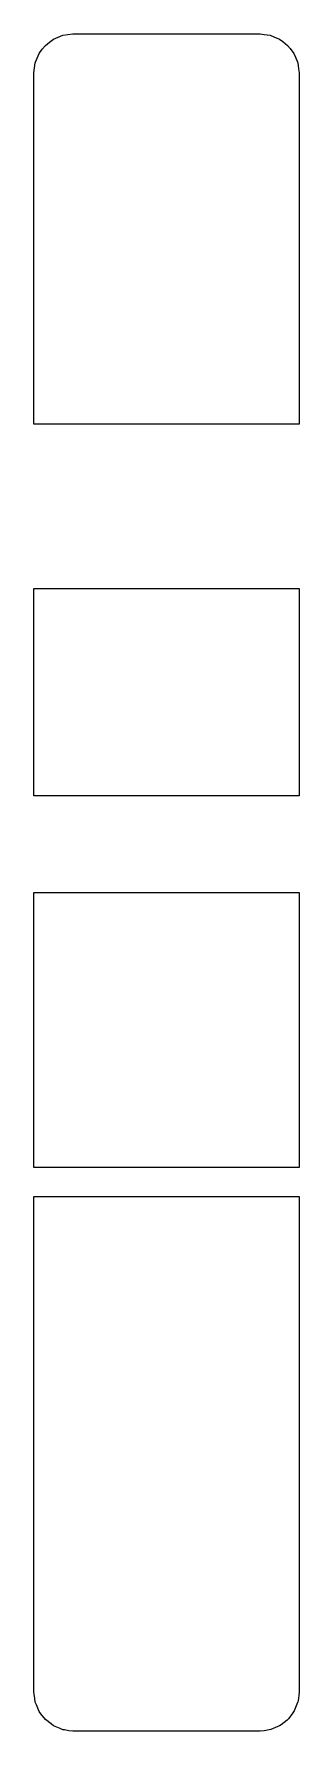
# Model space of a CAD drawing. Header units: metres. Extents: x 2.4 to 16, y -16 to 71.
import ezdxf

# ---------------------------------------------------------------- set-up
doc = ezdxf.new("R2010")
doc.units = ezdxf.units.M

msp = doc.modelspace()

# ---------------------------------------------------------------- linework, layer by layer
for p, q in [((2.986, 70.414), (3.199, 70.578)), ((3.199, 70.578), (3.4, 70.732)), ((3.4, 70.732), (3.648, 70.835)), ((3.648, 70.835), (3.882, 70.932)), ((3.882, 70.932), (4.134, 70.965)), ((4.134, 70.965), (4.4, 71)), ((4.4, 71), (10.789, 71)), ((10.789, 71), (13.257, 71)), ((13.257, 71), (14, 71)), ((14, 71), (14.206, 70.973)), ((14.206, 70.973), (14.518, 70.932)), ((14.518, 70.932), (14.709, 70.852)), ((14.709, 70.852), (15, 70.732)), ((15, 70.732), (15.165, 70.606)), ((15.165, 70.606), (15.414, 70.414)), ((2.468, 69.518), (2.571, 69.766)), ((2.571, 69.766), (2.668, 70)), ((2.668, 70), (2.831, 70.213)), ((2.831, 70.213), (2.986, 70.414)), ((15.414, 70.414), (15.54, 70.25)), ((15.54, 70.25), (15.732, 70)), ((15.732, 70), (15.811, 69.808)), ((15.811, 69.808), (15.932, 69.518)), ((2.4, 69), (2.435, 69.266)), ((2.4, 66.468), (2.4, 69)), ((2.435, 69.266), (2.468, 69.518)), ((15.932, 69.518), (15.973, 69.206)), ((15.973, 69.206), (16, 69)), ((16, 69), (16, 66.902)), ((16, 69), (16, 69)), ((2.4, 66.252), (2.4, 66.468)), ((2.4, 66.01), (2.4, 66.252)), ((16, 66.902), (16, 66.553)), ((16, 66.553), (16, 66.179)), ((16, 66.179), (16, 65.814)), ((2.4, 65.763), (2.4, 66.01)), ((2.4, 51.414), (2.4, 65.763)), ((16, 65.814), (16, 51.53)), ((2.4, 51.127), (2.4, 51.414)), ((16, 51.53), (16, 51.091)), ((2.4, 51.091), (2.4, 51.127)), ((2.4, 50.995), (2.4, 51.091)), ((2.776, 50.995), (2.4, 50.995)), ((16, 50.995), (2.776, 50.995)), ((16, 51.091), (16, 50.995)), ((2.4, 42.468), (2.4, 42.574)), ((2.4, 42.574), (15.624, 42.574)), ((2.4, 42.335), (2.4, 42.468)), ((2.4, 38.322), (2.4, 42.335)), ((15.624, 42.574), (16, 42.574)), ((16, 42.574), (16, 42.335)), ((16, 42.335), (16, 35.646)), ((2.4, 35.646), (2.4, 38.322)), ((2.4, 33.963), (2.4, 35.646)), ((16, 35.646), (16, 31.942)), ((16, 35.646), (16, 35.646)), ((2.4, 31.942), (2.4, 33.963)), ((8.216, 31.942), (2.4, 31.942)), ((16, 31.942), (8.216, 31.942)), ((2.4, 25.34), (2.4, 26.986)), ((2.4, 26.986), (10.184, 26.986)), ((10.184, 26.986), (16, 26.986)), ((16, 26.986), (16, 23.282)), ((2.4, 23.282), (2.4, 25.34)), ((2.4, 21.347), (2.4, 23.282)), ((16, 23.282), (16, 20.058)), ((2.4, 20.058), (2.4, 21.347)), ((2.4, 16.8), (2.4, 20.058)), ((16, 20.058), (16, 12.89)), ((16, 20.058), (16, 20.058)), ((2.4, 12.89), (2.4, 16.8)), ((13.656, 12.89), (2.4, 12.89)), ((16, 12.89), (13.656, 12.89)), ((2.4, 8.172), (2.4, 11.397)), ((2.4, 11.397), (4.744, 11.397)), ((4.744, 11.397), (16, 11.397)), ((16, 11.397), (16, 7.615)), ((2.4, 7.262), (2.4, 8.172)), ((2.4, 7.216), (2.4, 7.262)), ((2.4, 1.039), (2.4, 7.216)), ((16, 7.615), (16, 2.58)), ((16, 2.58), (16, -7.386)), ((2.4, 0.667), (2.4, 1.039)), ((2.4, 0.324), (2.4, 0.667)), ((2.4, 0.04), (2.4, 0.324)), ((2.4, -6.525), (2.4, 0.04)), ((2.4, -6.965), (2.4, -6.525)), ((2.4, -7.137), (2.4, -6.965)), ((2.4, -13.975), (2.4, -7.137)), ((16, -7.386), (16, -7.957)), ((16, -7.957), (16, -8.581)), ((16, -8.581), (16, -9.207)), ((16, -9.207), (16, -9.29)), ((16, -9.29), (16, -9.369)), ((16, -9.29), (16, -9.29)), ((16, -9.369), (16, -9.961)), ((16, -9.961), (16, -10.039)), ((16, -10.039), (16, -10.561)), ((16, -10.561), (16, -10.99)), ((16, -10.99), (16, -14)), ((2.4, -14), (2.4, -13.975)), ((2.406, -14.102), (2.4, -14)), ((2.444, -14.335), (2.406, -14.102)), ((2.468, -14.518), (2.444, -14.335)), ((2.527, -14.66), (2.468, -14.518)), ((2.668, -15), (2.527, -14.66)), ((15.889, -14.63), (15.749, -14.969)), ((15.935, -14.503), (15.889, -14.63)), ((15.948, -14.432), (15.935, -14.503)), ((15.969, -14.323), (15.948, -14.432)), ((15.99, -14.164), (15.969, -14.323)), ((16, -14), (15.99, -14.164)), ((2.762, -15.122), (2.668, -15)), ((2.986, -15.414), (2.762, -15.122)), ((3.278, -15.638), (2.986, -15.414)), ((3.401, -15.733), (3.278, -15.638)), ((15.382, -15.444), (15.083, -15.673)), ((15.457, -15.366), (15.382, -15.444)), ((15.683, -15.071), (15.457, -15.366)), ((15.749, -14.969), (15.683, -15.071)), ((3.74, -15.873), (3.401, -15.733)), ((3.882, -15.932), (3.74, -15.873)), ((3.968, -15.943), (3.882, -15.932)), ((4.192, -15.98), (3.968, -15.943)), ((4.4, -16), (4.192, -15.98)), ((10.369, -16), (4.4, -16)), ((14, -16), (10.369, -16)), ((14.209, -15.982), (14, -16)), ((14.471, -15.942), (14.209, -15.982)), ((14.557, -15.92), (14.471, -15.942)), ((14.913, -15.772), (14.557, -15.92)), ((14.998, -15.733), (14.913, -15.772)), ((15.083, -15.673), (14.998, -15.733))]:
    msp.add_line(p, q)

doc.saveas('drawing.dxf')
